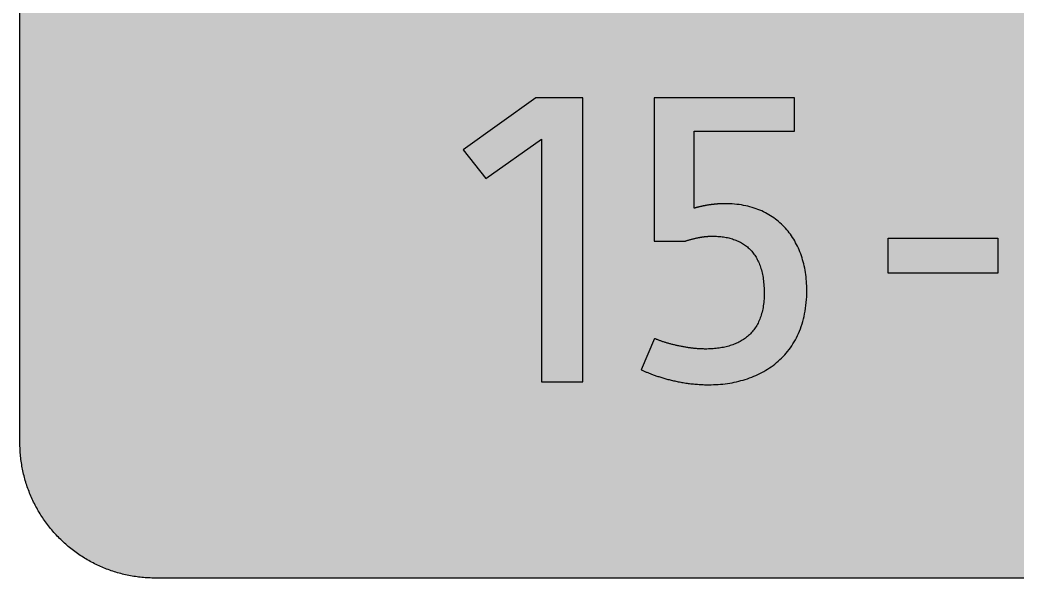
# Model space of a CAD drawing. Header units: millimetres. Extents: x 0 to 212, y 0 to 116.
# Drawn here: x 0.1 to 104, y 0.1 to 58.3 of the extents above; entities that cross this region are included whole.
import ezdxf

# ---------------------------------------------------------------- set-up
doc = ezdxf.new("R2010")
doc.units = ezdxf.units.MM

msp = doc.modelspace()

# ---------------------------------------------------------------- hatches: boundary and pattern name
for color, points in [(254, [(14.1633, 0.0536), (13.9878, 0.0533), (13.8125, 0.0559), (13.6373, 0.061), (13.462, 0.0686), (13.2893, 0.0787), (13.114, 0.0914), (12.9413, 0.1041), (12.7686, 0.1219), (12.5959, 0.1397), (12.4231, 0.16), (12.2504, 0.1829), (12.0777, 0.2057), (11.9075, 0.2337), (11.7373, 0.2616), (11.5672, 0.2921), (11.397, 0.3251), (11.2268, 0.3607), (11.0592, 0.3988), (10.8915, 0.4369), (10.7239, 0.4775), (10.5562, 0.5207), (10.3886, 0.5664), (10.2235, 0.6121), (10.0584, 0.6629), (9.8933, 0.7137), (9.7307, 0.7671), (9.5682, 0.8204), (9.4056, 0.8788), (9.2431, 0.9373), (9.083, 0.9982), (8.923, 1.0617), (8.763, 1.1252), (8.6055, 1.1938), (8.4455, 1.2624), (8.2906, 1.331), (8.1331, 1.4046), (7.9781, 1.4783), (7.8232, 1.5545), (7.6708, 1.6332), (7.5184, 1.7145), (7.366, 1.7958), (7.2161, 1.8796), (7.0663, 1.966), (6.919, 2.0523), (6.7716, 2.1438), (6.6243, 2.2352), (6.4795, 2.3266), (6.3348, 2.4232), (6.19, 2.5197), (6.0477, 2.6187), (5.908, 2.7178), (5.7683, 2.8194), (5.6286, 2.9235), (5.4915, 3.0302), (5.3543, 3.1369), (5.2197, 3.2461), (5.0851, 3.3579), (4.953, 3.4722), (4.8209, 3.5865), (4.6914, 3.7033), (4.5644, 3.8202), (4.4348, 3.9395), (4.3104, 4.0615), (4.1859, 4.1859), (4.0615, 4.3104), (3.9395, 4.4348), (3.8202, 4.5618), (3.7033, 4.6914), (3.5865, 4.8209), (3.4722, 4.953), (3.3579, 5.0851), (3.2487, 5.2197), (3.1369, 5.3543), (3.0302, 5.4915), (2.9235, 5.6286), (2.8194, 5.7683), (2.7178, 5.908), (2.6187, 6.0477), (2.5197, 6.19), (2.4232, 6.3348), (2.3266, 6.477), (2.2352, 6.6243), (2.1438, 6.7691), (2.0523, 6.919), (1.966, 7.0663), (1.8796, 7.2161), (1.7958, 7.366), (1.7145, 7.5184), (1.6332, 7.6708), (1.5545, 7.8232), (1.4783, 7.9781), (1.4046, 8.1331), (1.331, 8.2906), (1.2598, 8.4455), (1.1913, 8.603), (1.1252, 8.763), (1.0592, 8.923), (0.9982, 9.083), (0.9373, 9.2431), (0.8763, 9.4056), (0.8204, 9.5682), (0.7645, 9.7307), (0.7112, 9.8933), (0.6604, 10.0584), (0.6121, 10.2235), (0.5639, 10.3911), (0.5207, 10.5562), (0.4775, 10.7239), (0.4343, 10.8915), (0.3962, 11.0592), (0.3607, 11.2268), (0.3251, 11.397), (0.2921, 11.5672), (0.2616, 11.7373), (0.2311, 11.9075), (0.2057, 12.0802), (0.1803, 12.2504), (0.1575, 12.4231), (0.1372, 12.5959), (0.1194, 12.7686), (0.1041, 12.9413), (0.0889, 13.1166), (0.0787, 13.2893), (0.0686, 13.4645), (0.061, 13.6373), (0.0559, 13.8125), (0.0508, 13.9878), (0.0508, 14.163), (0.0522, 102.3592), (0.0508, 102.5322), (0.0559, 102.7074), (0.061, 102.8827), (0.0686, 103.058), (0.0787, 103.2307), (0.0889, 103.4059), (0.1041, 103.5787), (0.1194, 103.7514), (0.1372, 103.9241), (0.1575, 104.0968), (0.1803, 104.2695), (0.2057, 104.4423), (0.2311, 104.6124), (0.2616, 104.7826), (0.2921, 104.9528), (0.3251, 105.123), (0.3607, 105.2932), (0.3962, 105.4608), (0.4343, 105.6284), (0.4775, 105.7961), (0.5207, 105.9637), (0.5639, 106.1314), (0.6121, 106.2965), (0.6604, 106.4616), (0.7112, 106.6267), (0.7645, 106.7892), (0.8204, 106.9518), (0.8763, 107.1143), (0.9373, 107.2769), (0.9982, 107.4369), (1.0592, 107.5969), (1.1252, 107.757), (1.1913, 107.9144), (1.2598, 108.0745), (1.331, 108.2294), (1.4046, 108.3869), (1.4783, 108.5418), (1.5545, 108.6968), (1.6332, 108.8492), (1.7145, 109.0016), (1.7958, 109.154), (1.8796, 109.3038), (1.966, 109.4537), (2.0523, 109.601), (2.1438, 109.7483), (2.2352, 109.8956), (2.3266, 110.0404), (2.4232, 110.1852), (2.5197, 110.33), (2.6187, 110.4722), (2.7178, 110.6119), (2.8194, 110.7516), (2.9235, 110.8913), (3.0302, 111.0285), (3.1369, 111.1656), (3.2487, 111.3003), (3.3579, 111.4349), (3.4722, 111.567), (3.5865, 111.699), (3.7033, 111.8286), (3.8202, 111.9556), (3.9395, 112.0851), (4.0615, 112.2096), (4.1859, 112.334), (4.3104, 112.4585), (4.4348, 112.5804), (4.5644, 112.6998), (4.6914, 112.8166), (4.8209, 112.9335), (4.953, 113.0478), (5.0851, 113.1621), (5.2197, 113.2713), (5.3543, 113.3831), (5.4915, 113.4897), (5.6286, 113.5964), (5.7683, 113.7006), (5.908, 113.8022), (6.0477, 113.9012), (6.19, 114.0003), (6.3348, 114.0968), (6.4795, 114.1933), (6.6243, 114.2848), (6.7716, 114.3762), (6.919, 114.4676), (7.0663, 114.554), (7.2161, 114.6404), (7.366, 114.7242), (7.5184, 114.8055), (7.6708, 114.8867), (7.8232, 114.9655), (7.9781, 115.0417), (8.1331, 115.1153), (8.2906, 115.189), (8.4455, 115.2601), (8.6055, 115.3287), (8.763, 115.3947), (8.923, 115.4608), (9.083, 115.5217), (9.2431, 115.5827), (9.4056, 115.6437), (9.5682, 115.6995), (9.7307, 115.7554), (9.8933, 115.8088), (10.0584, 115.8596), (10.2235, 115.9078), (10.3886, 115.9561), (10.5562, 115.9993), (10.7239, 116.0424), (10.8915, 116.0856), (11.0592, 116.1237), (11.2268, 116.1593), (11.397, 116.1948), (11.5672, 116.2279), (11.7373, 116.2583), (11.9075, 116.2888), (12.0777, 116.3142), (12.2504, 116.3396), (12.4231, 116.3625), (12.5959, 116.3828), (12.7686, 116.4006), (12.9413, 116.4158), (13.114, 116.4311), (13.2893, 116.4412), (13.462, 116.4514), (13.6373, 116.459), (13.8125, 116.4641), (13.9878, 116.4692), (14.163, 116.4692), (197.6078, 116.4703), (197.7822, 116.4692), (197.9574, 116.4641), (198.1327, 116.459), (198.3054, 116.4514), (198.4807, 116.4412), (198.6534, 116.4311), (198.8287, 116.4158), (199.0014, 116.4006), (199.1741, 116.3828), (199.3468, 116.3625), (199.5195, 116.3396), (199.6897, 116.3142), (199.8624, 116.2888), (200.0326, 116.2583), (200.2028, 116.2279), (200.373, 116.1948), (200.5432, 116.1593), (200.7108, 116.1237), (200.8784, 116.0856), (201.0461, 116.0424), (201.2137, 115.9993), (201.3788, 115.9561), (201.5465, 115.9078), (201.7116, 115.8596), (201.8767, 115.8088), (202.0392, 115.7554), (202.2018, 115.6995), (202.3643, 115.6437), (202.5269, 115.5827), (202.6869, 115.5217), (202.8469, 115.4608), (203.007, 115.3947), (203.167, 115.3287), (203.3245, 115.2601), (203.4794, 115.189), (203.6369, 115.1153), (203.7918, 115.0417), (203.9468, 114.9655), (204.0992, 114.8867), (204.2516, 114.8055), (204.404, 114.7242), (204.5538, 114.6404), (204.7037, 114.554), (204.8535, 114.4676), (205.0009, 114.3762), (205.1456, 114.2848), (205.293, 114.1933), (205.4352, 114.0968), (205.58, 114.0003), (205.7222, 113.9012), (205.8619, 113.8022), (206.0016, 113.7006), (206.1413, 113.5964), (206.2785, 113.4897), (206.4156, 113.3831), (206.5503, 113.2713), (206.6849, 113.1621), (206.817, 113.0478), (206.949, 112.9335), (207.0786, 112.8166), (207.2081, 112.6998), (207.3351, 112.5804), (207.4596, 112.4585), (207.584, 112.334), (207.7085, 112.2096), (207.8304, 112.0851), (207.9498, 111.9556), (208.0666, 111.8286), (208.1835, 111.699), (208.2978, 111.567), (208.4121, 111.4349), (208.5238, 111.3003), (208.6331, 111.1656), (208.7397, 111.0285), (208.8464, 110.8913), (208.9506, 110.7516), (209.0522, 110.6119), (209.1512, 110.4722), (209.2503, 110.33), (209.3468, 110.1852), (209.4433, 110.0404), (209.5348, 109.8956), (209.6262, 109.7483), (209.7176, 109.601), (209.804, 109.4537), (209.8904, 109.3038), (209.9742, 109.154), (210.0555, 109.0016), (210.1367, 108.8492), (210.2155, 108.6968), (210.2917, 108.5418), (210.3653, 108.3869), (210.439, 108.2294), (210.5076, 108.0745), (210.5762, 107.9144), (210.6447, 107.757), (210.7082, 107.5969), (210.7717, 107.4369), (210.8327, 107.2769), (210.8911, 107.1143), (210.9495, 106.9518), (211.0029, 106.7892), (211.0562, 106.6267), (211.107, 106.4616), (211.1578, 106.2965), (211.2035, 106.1314), (211.2493, 105.9637), (211.2924, 105.7961), (211.3331, 105.6284), (211.3712, 105.4608), (211.4093, 105.2932), (211.4448, 105.123), (211.4779, 104.9528), (211.5083, 104.7826), (211.5363, 104.6124), (211.5642, 104.4423), (211.5871, 104.2695), (211.6099, 104.0968), (211.6303, 103.9241), (211.648, 103.7514), (211.6658, 103.5787), (211.6785, 103.4059), (211.6912, 103.2307), (211.7014, 103.058), (211.709, 102.8827), (211.7141, 102.7074), (211.7166, 102.5322), (211.7166, 102.3569), (211.7189, 14.1647), (211.7166, 13.9878), (211.7141, 13.8125), (211.709, 13.6373), (211.7014, 13.4645), (211.6912, 13.2893), (211.6785, 13.1166), (211.6658, 12.9413), (211.648, 12.7686), (211.6303, 12.5959), (211.6099, 12.4231), (211.5871, 12.2504), (211.5642, 12.0802), (211.5363, 11.9075), (211.5083, 11.7373), (211.4779, 11.5672), (211.4448, 11.397), (211.4093, 11.2268), (211.3712, 11.0592), (211.3331, 10.8915), (211.2924, 10.7239), (211.2493, 10.5562), (211.2035, 10.3911), (211.1578, 10.2235), (211.107, 10.0584), (211.0562, 9.8933), (211.0029, 9.7307), (210.9495, 9.5682), (210.8911, 9.4056), (210.8327, 9.2431), (210.7717, 9.083), (210.7082, 8.923), (210.6447, 8.763), (210.5762, 8.603), (210.5076, 8.4455), (210.439, 8.2906), (210.3653, 8.1331), (210.2917, 7.9781), (210.2155, 7.8232), (210.1367, 7.6708), (210.0555, 7.5184), (209.9742, 7.366), (209.8904, 7.2161), (209.804, 7.0663), (209.7176, 6.919), (209.6262, 6.7691), (209.5348, 6.6243), (209.4433, 6.477), (209.3468, 6.3348), (209.2503, 6.19), (209.1512, 6.0477), (209.0522, 5.908), (208.9506, 5.7683), (208.8464, 5.6286), (208.7397, 5.4915), (208.6331, 5.3543), (208.5238, 5.2197), (208.4121, 5.0851), (208.2978, 4.953), (208.1835, 4.8209), (208.0666, 4.6914), (207.9498, 4.5618), (207.8304, 4.4348), (207.7085, 4.3104), (207.584, 4.1859), (207.4596, 4.0615), (207.3351, 3.9395), (207.2081, 3.8202), (207.0786, 3.7033), (206.949, 3.5865), (206.817, 3.4722), (206.6849, 3.3579), (206.5503, 3.2461), (206.4156, 3.1369), (206.2785, 3.0302), (206.1413, 2.9235), (206.0016, 2.8194), (205.8619, 2.7178), (205.7222, 2.6187), (205.58, 2.5197), (205.4352, 2.4232), (205.293, 2.3266), (205.1456, 2.2352), (205.0009, 2.1438), (204.8535, 2.0523), (204.7037, 1.966), (204.5538, 1.8796), (204.404, 1.7958), (204.2516, 1.7145), (204.0992, 1.6332), (203.9468, 1.5545), (203.7918, 1.4783), (203.6369, 1.4046), (203.4794, 1.331), (203.3245, 1.2624), (203.167, 1.1938), (203.007, 1.1252), (202.8469, 1.0617), (202.6869, 0.9982), (202.5269, 0.9373), (202.3643, 0.8788), (202.2018, 0.8204), (202.0392, 0.7671), (201.8767, 0.7137), (201.7116, 0.6629), (201.5465, 0.6121), (201.3788, 0.5664), (201.2137, 0.5207), (201.0461, 0.4775), (200.8784, 0.4369), (200.7108, 0.3988), (200.5432, 0.3607), (200.373, 0.3251), (200.2028, 0.2921), (200.0326, 0.2616), (199.8624, 0.2337), (199.6897, 0.2057), (199.5195, 0.1829), (199.3468, 0.16), (199.1741, 0.1397), (199.0014, 0.1219), (198.8287, 0.1041), (198.6534, 0.0914), (198.4807, 0.0787), (198.3054, 0.0686), (198.1327, 0.061), (197.9574, 0.0559), (197.7822, 0.0533), (197.6069, 0.0533)]), (59, [(54.4089, 20.5147), (58.7266, 20.5147), (58.7266, 50.1481), (53.8166, 50.1481), (46.2386, 44.7294), (48.6089, 41.7227), (54.4089, 45.829)]), (59, [(80.7833, 46.6753), (80.7833, 50.1481), (66.1349, 50.1481), (66.1349, 35.2044), (69.3953, 35.2044), (69.4436, 35.2196), (69.4919, 35.2349), (69.5427, 35.2501), (69.5909, 35.2654), (69.6392, 35.2781), (69.6874, 35.2933), (69.7357, 35.3085), (69.784, 35.3212), (69.8322, 35.3365), (69.8805, 35.3492), (69.9287, 35.3619), (69.977, 35.3746), (70.0227, 35.3873), (70.071, 35.4), (70.1167, 35.4127), (70.165, 35.4254), (70.2107, 35.4355), (70.2564, 35.4482), (70.3021, 35.4584), (70.3478, 35.4711), (70.3936, 35.4813), (70.4393, 35.4914), (70.485, 35.5016), (70.5307, 35.5117), (70.5764, 35.5219), (70.6222, 35.5321), (70.6653, 35.5397), (70.7111, 35.5498), (70.7542, 35.5575), (70.7974, 35.5676), (70.8431, 35.5752), (70.8863, 35.5829), (70.9295, 35.5905), (70.9727, 35.5981), (71.0159, 35.6057), (71.059, 35.6133), (71.1022, 35.621), (71.1454, 35.626), (71.186, 35.6337), (71.2292, 35.6387), (71.2724, 35.6438), (71.313, 35.6514), (71.3562, 35.6565), (71.3969, 35.6616), (71.4375, 35.6667), (71.4781, 35.6692), (71.5188, 35.6743), (71.562, 35.6794), (71.6026, 35.6819), (71.6407, 35.687), (71.6813, 35.6895), (71.722, 35.6921), (71.7626, 35.6946), (71.8007, 35.6972), (71.8414, 35.6997), (71.8795, 35.7022), (71.9201, 35.7048), (71.9582, 35.7048), (71.9963, 35.7073), (72.0344, 35.7073), (72.0725, 35.7099), (72.1106, 35.7099), (72.1487, 35.7099), (72.1868, 35.7099), (72.3417, 35.7099), (72.4941, 35.7048), (72.644, 35.6997), (72.7913, 35.6895), (72.9386, 35.6794), (73.0834, 35.6641), (73.2282, 35.6489), (73.3679, 35.6286), (73.5076, 35.6083), (73.6448, 35.5829), (73.7794, 35.5549), (73.914, 35.527), (74.0461, 35.494), (74.1756, 35.4584), (74.3026, 35.4203), (74.4271, 35.3797), (74.5515, 35.3365), (74.6709, 35.2882), (74.7903, 35.24), (74.9071, 35.1866), (75.0214, 35.1307), (75.1357, 35.0749), (75.245, 35.0139), (75.3542, 34.9479), (75.4583, 34.8818), (75.5625, 34.8132), (75.6641, 34.7396), (75.7631, 34.6634), (75.8596, 34.5846), (75.9536, 34.5034), (76.0451, 34.417), (76.1365, 34.3281), (76.2229, 34.2367), (76.3067, 34.1427), (76.3905, 34.0462), (76.4692, 33.9446), (76.5454, 33.8404), (76.6216, 33.7337), (76.6928, 33.622), (76.7639, 33.5077), (76.8299, 33.3908), (76.8934, 33.2715), (76.9569, 33.147), (77.0153, 33.02), (77.0712, 32.8905), (77.1246, 32.7558), (77.1754, 32.6187), (77.2236, 32.4764), (77.2693, 32.3342), (77.3125, 32.1843), (77.3532, 32.0345), (77.3887, 31.8795), (77.4243, 31.7221), (77.4548, 31.5595), (77.4852, 31.3944), (77.5106, 31.2242), (77.5335, 31.0515), (77.5513, 30.8762), (77.5691, 30.6959), (77.5818, 30.513), (77.5919, 30.3251), (77.6021, 30.1346), (77.6046, 29.939), (77.6072, 29.7409), (77.6046, 29.5453), (77.5995, 29.3522), (77.5894, 29.1617), (77.5767, 28.9789), (77.5614, 28.796), (77.5411, 28.6207), (77.5157, 28.4455), (77.4903, 28.2753), (77.4573, 28.1102), (77.4243, 27.9476), (77.3862, 27.7876), (77.3455, 27.6327), (77.2998, 27.4828), (77.2541, 27.3329), (77.2033, 27.1907), (77.1474, 27.0485), (77.0915, 26.9113), (77.0306, 26.7767), (76.9671, 26.6471), (76.8985, 26.5201), (76.8299, 26.3957), (76.7563, 26.2763), (76.6801, 26.1595), (76.6013, 26.0452), (76.52, 25.9359), (76.4362, 25.8293), (76.3499, 25.7251), (76.2584, 25.6235), (76.167, 25.527), (76.0705, 25.433), (75.9714, 25.3416), (75.8723, 25.2527), (75.7682, 25.1689), (75.6615, 25.0876), (75.5523, 25.0088), (75.4431, 24.9326), (75.3288, 24.8615), (75.2119, 24.7904), (75.0951, 24.7244), (74.9732, 24.6609), (74.8513, 24.5999), (74.7243, 24.5415), (74.5973, 24.4856), (74.4677, 24.4348), (74.3356, 24.384), (74.201, 24.3383), (74.0664, 24.2926), (73.9267, 24.2519), (73.787, 24.2138), (73.6448, 24.1783), (73.5025, 24.1452), (73.3552, 24.1148), (73.2079, 24.0868), (73.058, 24.0614), (72.9056, 24.0386), (72.7532, 24.0182), (72.5983, 24.0005), (72.4408, 23.9827), (72.2833, 23.97), (72.1233, 23.9598), (71.9607, 23.9522), (71.7982, 23.9471), (71.6331, 23.942), (71.468, 23.942), (71.3816, 23.942), (71.2927, 23.9446), (71.2038, 23.9446), (71.1149, 23.9497), (71.0235, 23.9522), (70.9346, 23.9573), (70.8431, 23.9624), (70.7517, 23.9674), (70.6603, 23.9751), (70.5688, 23.9827), (70.4748, 23.9903), (70.3834, 24.0005), (70.2894, 24.0106), (70.198, 24.0208), (70.104, 24.0309), (70.01, 24.0411), (69.9186, 24.0538), (69.8246, 24.0665), (69.7306, 24.0817), (69.6366, 24.0944), (69.5452, 24.1097), (69.4512, 24.1249), (69.3598, 24.1402), (69.2658, 24.1554), (69.1744, 24.1732), (69.0804, 24.191), (68.9889, 24.2062), (68.8975, 24.2265), (68.8061, 24.2443), (68.7172, 24.2621), (68.6257, 24.2824), (68.5368, 24.3027), (68.4479, 24.3205), (68.359, 24.3408), (68.2727, 24.3637), (68.1838, 24.384), (68.0974, 24.4043), (68.0136, 24.4272), (67.9272, 24.45), (67.8434, 24.4704), (67.7596, 24.4932), (67.6783, 24.5161), (67.597, 24.5389), (67.5157, 24.5618), (67.437, 24.5847), (67.3583, 24.6101), (67.2821, 24.6329), (67.2059, 24.6558), (67.1322, 24.6812), (67.0585, 24.704), (66.9849, 24.7294), (66.9138, 24.7523), (66.8452, 24.7777), (66.7766, 24.8006), (66.708, 24.826), (66.6445, 24.8488), (66.5785, 24.8742), (66.5175, 24.8971), (66.4566, 24.9225), (66.3956, 24.9479), (66.3397, 24.9707), (66.2838, 24.9961), (66.228, 25.019), (66.1772, 25.0419), (64.7802, 21.7837), (64.8386, 21.7551), (64.9021, 21.7246), (64.9656, 21.6967), (65.0316, 21.6662), (65.1002, 21.6383), (65.1713, 21.6078), (65.2424, 21.5773), (65.3161, 21.5443), (65.3898, 21.5138), (65.4685, 21.4808), (65.5472, 21.4503), (65.6285, 21.4173), (65.7098, 21.3868), (65.7936, 21.3538), (65.88, 21.3208), (65.9663, 21.2877), (66.0552, 21.2547), (66.1467, 21.2217), (66.2407, 21.1887), (66.3346, 21.1557), (66.4286, 21.1226), (66.5277, 21.0922), (66.6267, 21.0591), (66.7258, 21.0261), (66.8274, 20.9931), (66.9315, 20.9626), (67.0357, 20.9296), (67.1424, 20.8991), (67.2516, 20.8686), (67.3608, 20.8382), (67.4726, 20.8077), (67.5843, 20.7772), (67.6986, 20.7467), (67.8129, 20.7188), (67.9298, 20.6908), (68.0466, 20.6604), (68.166, 20.635), (68.2879, 20.607), (68.4098, 20.5816), (68.5343, 20.5562), (68.6587, 20.5308), (68.7832, 20.5054), (68.9102, 20.4826), (69.0397, 20.4597), (69.1693, 20.4368), (69.3014, 20.4165), (69.4334, 20.3962), (69.5655, 20.3784), (69.7001, 20.3581), (69.8373, 20.3403), (69.9719, 20.3251), (70.1116, 20.3098), (70.2513, 20.2946), (70.391, 20.2819), (70.5307, 20.2692), (70.673, 20.259), (70.8177, 20.2489), (70.9625, 20.2413), (71.1073, 20.2336), (71.2546, 20.226), (71.4019, 20.2209), (71.5493, 20.2184), (71.6991, 20.2159), (71.849, 20.2159), (72.0928, 20.2184), (72.3367, 20.2235), (72.5805, 20.2336), (72.8218, 20.2489), (73.0631, 20.2692), (73.3044, 20.2921), (73.5432, 20.32), (73.7819, 20.353), (74.0207, 20.3911), (74.2569, 20.4318), (74.4906, 20.4775), (74.7243, 20.5283), (74.9554, 20.5816), (75.1865, 20.6426), (75.4151, 20.7061), (75.6412, 20.7747), (75.8647, 20.8483), (76.0857, 20.9245), (76.3067, 21.0083), (76.5226, 21.0947), (76.7385, 21.1887), (76.9493, 21.2852), (77.1601, 21.3868), (77.3659, 21.4935), (77.5691, 21.6052), (77.7697, 21.7221), (77.9678, 21.8415), (78.1609, 21.9685), (78.3514, 22.1005), (78.5393, 22.2352), (78.7222, 22.3774), (78.9026, 22.5247), (79.0778, 22.6746), (79.2505, 22.8321), (79.4207, 22.9921), (79.5833, 23.1597), (79.7433, 23.3324), (79.8982, 23.5102), (80.0506, 23.6906), (80.1954, 23.8785), (80.3377, 24.0716), (80.4748, 24.2697), (80.6069, 24.4754), (80.7339, 24.6837), (80.8558, 24.8996), (80.9727, 25.1181), (81.0844, 25.3441), (81.1886, 25.5753), (81.2902, 25.8115), (81.3841, 26.0528), (81.473, 26.3017), (81.5569, 26.5532), (81.6331, 26.8122), (81.7042, 27.0764), (81.7677, 27.3482), (81.8261, 27.6225), (81.8794, 27.9044), (81.9226, 28.1915), (81.9633, 28.4861), (81.9937, 28.7833), (82.0191, 29.0881), (82.0369, 29.4005), (82.0471, 29.7155), (82.0522, 30.038), (82.0496, 30.2844), (82.042, 30.5257), (82.0318, 30.767), (82.0141, 31.0058), (81.9963, 31.242), (81.9709, 31.4757), (81.9404, 31.7068), (81.9074, 31.9354), (81.8693, 32.1615), (81.8286, 32.385), (81.7804, 32.606), (81.7296, 32.8244), (81.6762, 33.0378), (81.6153, 33.2511), (81.5518, 33.462), (81.4832, 33.6677), (81.4121, 33.8709), (81.3359, 34.0741), (81.2546, 34.2697), (81.1682, 34.4653), (81.0793, 34.6558), (80.9854, 34.8437), (80.8888, 35.0291), (80.7872, 35.212), (80.6831, 35.3898), (80.5713, 35.5651), (80.457, 35.7353), (80.3402, 35.9029), (80.2183, 36.0655), (80.0913, 36.228), (79.9617, 36.383), (79.8297, 36.5354), (79.69, 36.6852), (79.5477, 36.83), (79.4029, 36.9722), (79.2531, 37.1069), (79.1007, 37.2415), (78.9432, 37.371), (78.7806, 37.4955), (78.6155, 37.6149), (78.4454, 37.7317), (78.2726, 37.8435), (78.0974, 37.9501), (77.917, 38.0543), (77.7316, 38.1508), (77.5437, 38.2448), (77.3532, 38.3362), (77.1576, 38.42), (76.9595, 38.5013), (76.7563, 38.575), (76.5505, 38.6461), (76.3397, 38.7121), (76.1263, 38.7706), (75.9079, 38.8264), (75.6869, 38.8772), (75.4634, 38.923), (75.2348, 38.9636), (75.0037, 38.9992), (74.77, 39.0296), (74.5312, 39.0525), (74.2874, 39.0728), (74.0435, 39.0855), (73.7946, 39.0957), (73.5432, 39.0982), (73.4949, 39.0982), (73.4466, 39.0957), (73.3984, 39.0957), (73.3501, 39.0957), (73.3019, 39.0931), (73.2511, 39.0931), (73.2028, 39.0906), (73.1545, 39.0906), (73.1037, 39.0881), (73.0555, 39.0855), (73.0047, 39.083), (72.9539, 39.0804), (72.9056, 39.0779), (72.8548, 39.0728), (72.804, 39.0703), (72.7532, 39.0652), (72.7024, 39.0627), (72.6516, 39.0576), (72.6008, 39.055), (72.55, 39.05), (72.4992, 39.0449), (72.4484, 39.0398), (72.3976, 39.0347), (72.3468, 39.0271), (72.2935, 39.022), (72.2427, 39.0169), (72.1919, 39.0093), (72.1411, 39.0042), (72.0877, 38.9966), (72.0369, 38.989), (71.9861, 38.9839), (71.9328, 38.9763), (71.882, 38.9687), (71.8312, 38.9611), (71.7779, 38.9534), (71.7271, 38.9433), (71.6763, 38.9357), (71.6255, 38.928), (71.5721, 38.9179), (71.5213, 38.9103), (71.4705, 38.9001), (71.4197, 38.8899), (71.3689, 38.8798), (71.3181, 38.8722), (71.2648, 38.862), (71.214, 38.8518), (71.1632, 38.8391), (71.1149, 38.829), (71.0641, 38.8188), (71.0133, 38.8087), (70.9625, 38.796), (70.9117, 38.7858), (70.8635, 38.7731), (70.8127, 38.7604), (70.7644, 38.7502), (70.7136, 38.7375), (70.6653, 38.7248), (70.6145, 38.7121), (70.5663, 38.6994), (70.518, 38.6867), (70.4698, 38.6715), (70.4215, 38.6588), (70.3732, 38.6461), (70.325, 38.6309), (70.327, 46.6753)]), (59, [(90.5192, 35.4993), (101.95, 35.4993), (101.95, 31.8587), (90.5192, 31.8587)])]:
    msp.add_hatch(color=color).paths.add_polyline_path(points)
h = msp.add_hatch(color=59)
h.paths.add_polyline_path([(14.1633, 3.5814), (13.8887, 3.5839), (13.6169, 3.5941), (13.3477, 3.6119), (13.081, 3.6347), (12.8143, 3.6652), (12.5501, 3.7008), (12.2885, 3.7465), (12.0294, 3.7948), (11.7729, 3.8506), (11.5164, 3.9141), (11.2649, 3.9827), (11.016, 4.0564), (10.7671, 4.1351), (10.5232, 4.2215), (10.2819, 4.3129), (10.0432, 4.412), (9.8069, 4.5161), (9.5733, 4.6228), (9.3447, 4.7371), (9.1186, 4.8565), (8.8951, 4.9809), (8.6741, 5.113), (8.4582, 5.2476), (8.2448, 5.3873), (8.0366, 5.5321), (7.8308, 5.682), (7.6276, 5.8369), (7.4295, 5.9969), (7.2365, 6.1595), (7.046, 6.3297), (6.8605, 6.5024), (6.6777, 6.6802), (6.5024, 6.8605), (6.3271, 7.046), (6.1595, 7.2365), (5.9969, 7.432), (5.8369, 7.6302), (5.682, 7.8308), (5.5321, 8.0366), (5.3873, 8.2448), (5.2451, 8.4582), (5.1105, 8.6741), (4.9809, 8.8951), (4.8565, 9.1186), (4.7371, 9.3447), (4.6228, 9.5758), (4.5136, 9.8069), (4.4094, 10.0432), (4.3129, 10.2819), (4.2215, 10.5232), (4.1351, 10.7696), (4.0538, 11.016), (3.9802, 11.2649), (3.9116, 11.5189), (3.8506, 11.7729), (3.7948, 12.0294), (3.744, 12.2911), (3.7008, 12.5527), (3.6627, 12.8143), (3.6322, 13.081), (3.6093, 13.3502), (3.5916, 13.6195), (3.5814, 13.8913), (3.5789, 14.163), (3.58, 102.3592), (3.5814, 102.6312), (3.5916, 102.903), (3.6093, 103.1723), (3.6322, 103.439), (3.6627, 103.7057), (3.7008, 103.9698), (3.744, 104.2314), (3.7948, 104.4905), (3.8506, 104.7471), (3.9116, 105.0036), (3.9802, 105.2551), (4.0538, 105.504), (4.1351, 105.7529), (4.2215, 105.9967), (4.3129, 106.238), (4.4094, 106.4768), (4.5136, 106.713), (4.6228, 106.9467), (4.7371, 107.1753), (4.8565, 107.4014), (4.9809, 107.6249), (5.1105, 107.8459), (5.2451, 108.0618), (5.3873, 108.2751), (5.5321, 108.4834), (5.682, 108.6891), (5.8369, 108.8923), (5.9969, 109.0905), (6.1595, 109.2835), (6.3271, 109.474), (6.5024, 109.6594), (6.6777, 109.8423), (6.8605, 110.0176), (7.046, 110.1928), (7.2365, 110.3605), (7.4295, 110.523), (7.6276, 110.683), (7.8308, 110.838), (8.0366, 110.9878), (8.2448, 111.1326), (8.4582, 111.2749), (8.6741, 111.4095), (8.8951, 111.539), (9.1186, 111.6635), (9.3447, 111.7829), (9.5733, 111.8972), (9.8069, 112.0064), (10.0432, 112.1105), (10.2819, 112.207), (10.5232, 112.2985), (10.7671, 112.3848), (11.016, 112.4661), (11.2649, 112.5398), (11.5164, 112.6084), (11.7729, 112.6693), (12.0294, 112.7252), (12.2885, 112.776), (12.5501, 112.8192), (12.8143, 112.8573), (13.081, 112.8878), (13.3477, 112.9106), (13.6169, 112.9284), (13.8887, 112.9386), (14.163, 112.9411), (197.6078, 112.9425), (197.8787, 112.9386), (198.1505, 112.9284), (198.4197, 112.9106), (198.689, 112.8878), (198.9557, 112.8573), (199.2173, 112.8192), (199.4789, 112.776), (199.7405, 112.7252), (199.9971, 112.6693), (200.2511, 112.6084), (200.5051, 112.5398), (200.754, 112.4661), (201.0004, 112.3848), (201.2467, 112.2985), (201.488, 112.207), (201.7268, 112.1105), (201.963, 112.0064), (202.1942, 111.8972), (202.4253, 111.7829), (202.6514, 111.6635), (202.8749, 111.539), (203.0959, 111.4095), (203.3118, 111.2749), (203.5251, 111.1326), (203.7334, 110.9878), (203.9391, 110.838), (204.1398, 110.683), (204.3379, 110.523), (204.5335, 110.3605), (204.724, 110.1928), (204.9094, 110.0176), (205.0898, 109.8423), (205.2676, 109.6594), (205.4403, 109.474), (205.6105, 109.2835), (205.773, 109.0905), (205.933, 108.8923), (206.088, 108.6891), (206.2378, 108.4834), (206.3826, 108.2751), (206.5223, 108.0618), (206.6569, 107.8459), (206.789, 107.6249), (206.9135, 107.4014), (207.0329, 107.1753), (207.1472, 106.9467), (207.2538, 106.713), (207.358, 106.4768), (207.457, 106.238), (207.5485, 105.9967), (207.6348, 105.7529), (207.7136, 105.504), (207.7872, 105.2551), (207.8558, 105.0036), (207.9193, 104.7471), (207.9752, 104.4905), (208.0235, 104.2314), (208.0692, 103.9698), (208.1047, 103.7057), (208.1352, 103.439), (208.1581, 103.1723), (208.1759, 102.903), (208.186, 102.6312), (208.1911, 102.3569), (208.1911, 14.1647), (208.186, 13.8913), (208.1759, 13.6195), (208.1581, 13.3502), (208.1352, 13.081), (208.1047, 12.8143), (208.0692, 12.5527), (208.0235, 12.2911), (207.9752, 12.0294), (207.9193, 11.7729), (207.8558, 11.5189), (207.7872, 11.2649), (207.7136, 11.016), (207.6348, 10.7696), (207.5485, 10.5232), (207.457, 10.2819), (207.358, 10.0432), (207.2538, 9.8069), (207.1472, 9.5758), (207.0329, 9.3447), (206.9135, 9.1186), (206.789, 8.8951), (206.6569, 8.6741), (206.5223, 8.4582), (206.3826, 8.2448), (206.2378, 8.0366), (206.088, 7.8308), (205.933, 7.6302), (205.773, 7.432), (205.6105, 7.2365), (205.4403, 7.046), (205.2676, 6.8605), (205.0898, 6.6802), (204.9094, 6.5024), (204.724, 6.3297), (204.5335, 6.1595), (204.3379, 5.9969), (204.1398, 5.8369), (203.9391, 5.682), (203.7334, 5.5321), (203.5251, 5.3873), (203.3118, 5.2476), (203.0959, 5.113), (202.8749, 4.9809), (202.6514, 4.8565), (202.4253, 4.7371), (202.1942, 4.6228), (201.963, 4.5161), (201.7268, 4.412), (201.488, 4.3129), (201.2467, 4.2215), (201.0004, 4.1351), (200.754, 4.0564), (200.5051, 3.9827), (200.2511, 3.9141), (199.9971, 3.8506), (199.7405, 3.7948), (199.4789, 3.7465), (199.2173, 3.7008), (198.9557, 3.6652), (198.689, 3.6347), (198.4197, 3.6119), (198.1505, 3.5941), (197.8787, 3.5839), (197.6069, 3.5789)])
h.paths.add_polyline_path([(14.1633, 8.8731), (14.0259, 8.8748), (13.8887, 8.8798), (13.7541, 8.8875), (13.622, 8.9002), (13.4874, 8.9154), (13.3553, 8.9332), (13.2258, 8.9535), (13.0962, 8.9789), (12.9667, 9.0068), (12.8397, 9.0373), (12.7127, 9.0729), (12.5882, 9.1084), (12.4663, 9.1491), (12.3419, 9.1923), (12.2225, 9.238), (12.1031, 9.2888), (11.9837, 9.3396), (11.8694, 9.3929), (11.7526, 9.4513), (11.6408, 9.5098), (11.5291, 9.5733), (11.4198, 9.6368), (11.3106, 9.7053), (11.2039, 9.7765), (11.0998, 9.8476), (10.9957, 9.9238), (10.8966, 10), (10.7975, 10.0787), (10.6985, 10.1625), (10.6045, 10.2464), (10.5105, 10.3327), (10.4216, 10.4216), (10.3327, 10.5131), (10.2464, 10.6045), (10.16, 10.701), (10.0787, 10.7975), (10, 10.8966), (9.9212, 10.9982), (9.8476, 11.0998), (9.7739, 11.2039), (9.7053, 11.3106), (9.6368, 11.4198), (9.5707, 11.5291), (9.5098, 11.6408), (9.4488, 11.7551), (9.3929, 11.8694), (9.337, 11.9863), (9.2862, 12.1031), (9.238, 12.2225), (9.1923, 12.3444), (9.1491, 12.4663), (9.1084, 12.5908), (9.0703, 12.7152), (9.0373, 12.8397), (9.0068, 12.9692), (8.9789, 13.0962), (8.9535, 13.2258), (8.9306, 13.3579), (8.9129, 13.4899), (8.8976, 13.622), (8.8849, 13.7566), (8.8773, 13.8913), (8.8722, 14.0259), (8.8697, 14.163), (8.8717, 102.3592), (8.8722, 102.4941), (8.8773, 102.6312), (8.8849, 102.7659), (8.8976, 102.8979), (8.9129, 103.0326), (8.9306, 103.1646), (8.9535, 103.2942), (8.9789, 103.4237), (9.0068, 103.5533), (9.0373, 103.6803), (9.0703, 103.8073), (9.1084, 103.9317), (9.1491, 104.0536), (9.1923, 104.1781), (9.238, 104.2975), (9.2862, 104.4169), (9.337, 104.5362), (9.3929, 104.6505), (9.4488, 104.7674), (9.5098, 104.8791), (9.5707, 104.9909), (9.6368, 105.1001), (9.7053, 105.2093), (9.7739, 105.316), (9.8476, 105.4202), (9.9212, 105.5243), (10, 105.6234), (10.0787, 105.7224), (10.16, 105.8215), (10.2464, 105.9155), (10.3327, 106.0094), (10.4216, 106.0983), (10.5105, 106.1872), (10.6045, 106.2736), (10.6985, 106.36), (10.7975, 106.4412), (10.8966, 106.52), (10.9957, 106.5987), (11.0998, 106.6724), (11.2039, 106.746), (11.3106, 106.8146), (11.4198, 106.8832), (11.5291, 106.9492), (11.6408, 107.0102), (11.7526, 107.0712), (11.8694, 107.127), (11.9837, 107.1829), (12.1031, 107.2337), (12.2225, 107.282), (12.3419, 107.3277), (12.4663, 107.3709), (12.5882, 107.4115), (12.7127, 107.4496), (12.8397, 107.4826), (12.9667, 107.5131), (13.0962, 107.5411), (13.2258, 107.5665), (13.3553, 107.5893), (13.4874, 107.6071), (13.622, 107.6223), (13.7541, 107.635), (13.8887, 107.6427), (14.0259, 107.6477), (14.163, 107.6503), (197.6078, 107.6508), (197.7441, 107.6477), (197.8787, 107.6427), (198.0133, 107.635), (198.1479, 107.6223), (198.28, 107.6071), (198.4121, 107.5893), (198.5442, 107.5665), (198.6737, 107.5411), (198.8007, 107.5131), (198.9303, 107.4826), (199.0547, 107.4496), (199.1792, 107.4115), (199.3036, 107.3709), (199.4256, 107.3277), (199.5475, 107.282), (199.6669, 107.2337), (199.7837, 107.1829), (199.9005, 107.127), (200.0148, 107.0712), (200.1291, 107.0102), (200.2409, 106.9492), (200.3501, 106.8832), (200.4593, 106.8146), (200.566, 106.746), (200.6702, 106.6724), (200.7718, 106.5987), (200.8734, 106.52), (200.9724, 106.4412), (201.0689, 106.36), (201.1655, 106.2736), (201.2569, 106.1872), (201.3483, 106.0983), (201.4372, 106.0094), (201.5236, 105.9155), (201.6074, 105.8215), (201.6912, 105.7224), (201.77, 105.6234), (201.8462, 105.5243), (201.9224, 105.4202), (201.9935, 105.316), (202.0646, 105.2093), (202.1332, 105.1001), (202.1967, 104.9909), (202.2602, 104.8791), (202.3186, 104.7674), (202.377, 104.6505), (202.4304, 104.5362), (202.4812, 104.4169), (202.532, 104.2975), (202.5777, 104.1781), (202.6209, 104.0536), (202.6615, 103.9317), (202.6971, 103.8073), (202.7326, 103.6803), (202.7631, 103.5533), (202.7911, 103.4237), (202.8165, 103.2942), (202.8368, 103.1646), (202.8546, 103.0326), (202.8698, 102.8979), (202.8825, 102.7659), (202.8901, 102.6312), (202.8952, 102.4941), (202.8977, 102.3569), (202.8994, 14.1647), (202.8952, 14.0259), (202.8901, 13.8913), (202.8825, 13.7566), (202.8698, 13.622), (202.8546, 13.4899), (202.8368, 13.3579), (202.8165, 13.2258), (202.7911, 13.0962), (202.7631, 12.9692), (202.7326, 12.8397), (202.6971, 12.7152), (202.6615, 12.5908), (202.6209, 12.4663), (202.5777, 12.3444), (202.532, 12.2225), (202.4812, 12.1031), (202.4304, 11.9863), (202.377, 11.8694), (202.3186, 11.7551), (202.2602, 11.6408), (202.1967, 11.5291), (202.1332, 11.4198), (202.0646, 11.3106), (201.9935, 11.2039), (201.9224, 11.0998), (201.8462, 10.9982), (201.77, 10.8966), (201.6912, 10.7975), (201.6074, 10.701), (201.5236, 10.6045), (201.4372, 10.5131), (201.3483, 10.4216), (201.2569, 10.3327), (201.1655, 10.2464), (201.0689, 10.1625), (200.9724, 10.0787), (200.8734, 10), (200.7718, 9.9238), (200.6702, 9.8476), (200.566, 9.7765), (200.4593, 9.7053), (200.3501, 9.6368), (200.2409, 9.5733), (200.1291, 9.5098), (200.0148, 9.4513), (199.9005, 9.3929), (199.7837, 9.3396), (199.6669, 9.2888), (199.5475, 9.238), (199.4256, 9.1923), (199.3036, 9.1491), (199.1792, 9.1084), (199.0547, 9.0729), (198.9303, 9.0373), (198.8007, 9.0068), (198.6737, 8.9789), (198.5442, 8.9535), (198.4121, 8.9332), (198.28, 8.9154), (198.1479, 8.9002), (198.0133, 8.8875), (197.8787, 8.8798), (197.7441, 8.8748), (197.6069, 8.8722)], flags=16)

# ---------------------------------------------------------------- linework, layer by layer
at = {"color": 254}
for points in [[(14.1633, 0.0536), (13.9878, 0.0533), (13.8125, 0.0559), (13.6373, 0.061), (13.462, 0.0686), (13.2893, 0.0787), (13.114, 0.0914), (12.9413, 0.1041), (12.7686, 0.1219), (12.5959, 0.1397), (12.4231, 0.16), (12.2504, 0.1829), (12.0777, 0.2057), (11.9075, 0.2337), (11.7373, 0.2616), (11.5672, 0.2921), (11.397, 0.3251), (11.2268, 0.3607), (11.0592, 0.3988), (10.8915, 0.4369), (10.7239, 0.4775), (10.5562, 0.5207), (10.3886, 0.5664), (10.2235, 0.6121), (10.0584, 0.6629), (9.8933, 0.7137), (9.7307, 0.7671), (9.5682, 0.8204), (9.4056, 0.8788), (9.2431, 0.9373), (9.083, 0.9982), (8.923, 1.0617), (8.763, 1.1252), (8.6055, 1.1938), (8.4455, 1.2624), (8.2906, 1.331), (8.1331, 1.4046), (7.9781, 1.4783), (7.8232, 1.5545), (7.6708, 1.6332), (7.5184, 1.7145), (7.366, 1.7958), (7.2161, 1.8796), (7.0663, 1.966), (6.919, 2.0523), (6.7716, 2.1438), (6.6243, 2.2352), (6.4795, 2.3266), (6.3348, 2.4232), (6.19, 2.5197), (6.0477, 2.6187), (5.908, 2.7178), (5.7683, 2.8194), (5.6286, 2.9235), (5.4915, 3.0302), (5.3543, 3.1369), (5.2197, 3.2461), (5.0851, 3.3579), (4.953, 3.4722), (4.8209, 3.5865), (4.6914, 3.7033), (4.5644, 3.8202), (4.4348, 3.9395), (4.3104, 4.0615), (4.1859, 4.1859), (4.0615, 4.3104), (3.9395, 4.4348), (3.8202, 4.5618), (3.7033, 4.6914), (3.5865, 4.8209), (3.4722, 4.953), (3.3579, 5.0851), (3.2487, 5.2197), (3.1369, 5.3543), (3.0302, 5.4915), (2.9235, 5.6286), (2.8194, 5.7683), (2.7178, 5.908), (2.6187, 6.0477), (2.5197, 6.19), (2.4232, 6.3348), (2.3266, 6.477), (2.2352, 6.6243), (2.1438, 6.7691), (2.0523, 6.919), (1.966, 7.0663), (1.8796, 7.2161), (1.7958, 7.366), (1.7145, 7.5184), (1.6332, 7.6708), (1.5545, 7.8232), (1.4783, 7.9781), (1.4046, 8.1331), (1.331, 8.2906), (1.2598, 8.4455), (1.1913, 8.603), (1.1252, 8.763), (1.0592, 8.923), (0.9982, 9.083), (0.9373, 9.2431), (0.8763, 9.4056), (0.8204, 9.5682), (0.7645, 9.7307), (0.7112, 9.8933), (0.6604, 10.0584), (0.6121, 10.2235), (0.5639, 10.3911), (0.5207, 10.5562), (0.4775, 10.7239), (0.4343, 10.8915), (0.3962, 11.0592), (0.3607, 11.2268), (0.3251, 11.397), (0.2921, 11.5672), (0.2616, 11.7373), (0.2311, 11.9075), (0.2057, 12.0802), (0.1803, 12.2504), (0.1575, 12.4231), (0.1372, 12.5959), (0.1194, 12.7686), (0.1041, 12.9413), (0.0889, 13.1166), (0.0787, 13.2893), (0.0686, 13.4645), (0.061, 13.6373), (0.0559, 13.8125), (0.0508, 13.9878), (0.0508, 14.163), (0.0522, 102.3592)], [(197.6069, 0.0533), (14.1633, 0.0536)]]:
    msp.add_lwpolyline(points, dxfattribs=at)
at = {"color": 59}
for points in [[(54.4089, 20.5147), (58.7266, 20.5147), (58.7266, 50.1481), (53.8166, 50.1481), (46.2386, 44.7294), (48.6089, 41.7227), (54.4089, 45.829), (54.4089, 20.5147)], [(80.7833, 46.6753), (80.7833, 50.1481), (66.1349, 50.1481), (66.1349, 35.2044), (69.3953, 35.2044), (69.4436, 35.2196), (69.4919, 35.2349), (69.5427, 35.2501), (69.5909, 35.2654), (69.6392, 35.2781), (69.6874, 35.2933), (69.7357, 35.3085), (69.784, 35.3212), (69.8322, 35.3365), (69.8805, 35.3492), (69.9287, 35.3619), (69.977, 35.3746), (70.0227, 35.3873), (70.071, 35.4), (70.1167, 35.4127), (70.165, 35.4254), (70.2107, 35.4355), (70.2564, 35.4482), (70.3021, 35.4584), (70.3478, 35.4711), (70.3936, 35.4813), (70.4393, 35.4914), (70.485, 35.5016), (70.5307, 35.5117), (70.5764, 35.5219), (70.6222, 35.5321), (70.6653, 35.5397), (70.7111, 35.5498), (70.7542, 35.5575), (70.7974, 35.5676), (70.8431, 35.5752), (70.8863, 35.5829), (70.9295, 35.5905), (70.9727, 35.5981), (71.0159, 35.6057), (71.059, 35.6133), (71.1022, 35.621), (71.1454, 35.626), (71.186, 35.6337), (71.2292, 35.6387), (71.2724, 35.6438), (71.313, 35.6514), (71.3562, 35.6565), (71.3969, 35.6616), (71.4375, 35.6667), (71.4781, 35.6692), (71.5188, 35.6743), (71.562, 35.6794), (71.6026, 35.6819), (71.6407, 35.687), (71.6813, 35.6895), (71.722, 35.6921), (71.7626, 35.6946), (71.8007, 35.6972), (71.8414, 35.6997), (71.8795, 35.7022), (71.9201, 35.7048), (71.9582, 35.7048), (71.9963, 35.7073), (72.0344, 35.7073), (72.0725, 35.7099), (72.1106, 35.7099), (72.1487, 35.7099), (72.1868, 35.7099), (72.3417, 35.7099), (72.4941, 35.7048), (72.644, 35.6997), (72.7913, 35.6895), (72.9386, 35.6794), (73.0834, 35.6641), (73.2282, 35.6489), (73.3679, 35.6286), (73.5076, 35.6083), (73.6448, 35.5829), (73.7794, 35.5549), (73.914, 35.527), (74.0461, 35.494), (74.1756, 35.4584), (74.3026, 35.4203), (74.4271, 35.3797), (74.5515, 35.3365), (74.6709, 35.2882), (74.7903, 35.24), (74.9071, 35.1866), (75.0214, 35.1307), (75.1357, 35.0749), (75.245, 35.0139), (75.3542, 34.9479), (75.4583, 34.8818), (75.5625, 34.8132), (75.6641, 34.7396), (75.7631, 34.6634), (75.8596, 34.5846), (75.9536, 34.5034), (76.0451, 34.417), (76.1365, 34.3281), (76.2229, 34.2367), (76.3067, 34.1427), (76.3905, 34.0462), (76.4692, 33.9446), (76.5454, 33.8404), (76.6216, 33.7337), (76.6928, 33.622), (76.7639, 33.5077), (76.8299, 33.3908), (76.8934, 33.2715), (76.9569, 33.147), (77.0153, 33.02), (77.0712, 32.8905), (77.1246, 32.7558), (77.1754, 32.6187), (77.2236, 32.4764), (77.2693, 32.3342), (77.3125, 32.1843), (77.3532, 32.0345), (77.3887, 31.8795), (77.4243, 31.7221), (77.4548, 31.5595), (77.4852, 31.3944), (77.5106, 31.2242), (77.5335, 31.0515), (77.5513, 30.8762), (77.5691, 30.6959), (77.5818, 30.513), (77.5919, 30.3251), (77.6021, 30.1346), (77.6046, 29.939), (77.6072, 29.7409), (77.6046, 29.5453), (77.5995, 29.3522), (77.5894, 29.1617), (77.5767, 28.9789), (77.5614, 28.796), (77.5411, 28.6207), (77.5157, 28.4455), (77.4903, 28.2753), (77.4573, 28.1102), (77.4243, 27.9476), (77.3862, 27.7876), (77.3455, 27.6327), (77.2998, 27.4828), (77.2541, 27.3329), (77.2033, 27.1907), (77.1474, 27.0485), (77.0915, 26.9113), (77.0306, 26.7767), (76.9671, 26.6471), (76.8985, 26.5201), (76.8299, 26.3957), (76.7563, 26.2763), (76.6801, 26.1595), (76.6013, 26.0452), (76.52, 25.9359), (76.4362, 25.8293), (76.3499, 25.7251), (76.2584, 25.6235), (76.167, 25.527), (76.0705, 25.433), (75.9714, 25.3416), (75.8723, 25.2527), (75.7682, 25.1689), (75.6615, 25.0876), (75.5523, 25.0088), (75.4431, 24.9326), (75.3288, 24.8615), (75.2119, 24.7904), (75.0951, 24.7244), (74.9732, 24.6609), (74.8513, 24.5999), (74.7243, 24.5415), (74.5973, 24.4856), (74.4677, 24.4348), (74.3356, 24.384), (74.201, 24.3383), (74.0664, 24.2926), (73.9267, 24.2519), (73.787, 24.2138), (73.6448, 24.1783), (73.5025, 24.1452), (73.3552, 24.1148), (73.2079, 24.0868), (73.058, 24.0614), (72.9056, 24.0386), (72.7532, 24.0182), (72.5983, 24.0005), (72.4408, 23.9827), (72.2833, 23.97), (72.1233, 23.9598), (71.9607, 23.9522), (71.7982, 23.9471), (71.6331, 23.942), (71.468, 23.942), (71.3816, 23.942), (71.2927, 23.9446), (71.2038, 23.9446), (71.1149, 23.9497), (71.0235, 23.9522), (70.9346, 23.9573), (70.8431, 23.9624), (70.7517, 23.9674), (70.6603, 23.9751), (70.5688, 23.9827), (70.4748, 23.9903), (70.3834, 24.0005), (70.2894, 24.0106), (70.198, 24.0208), (70.104, 24.0309), (70.01, 24.0411), (69.9186, 24.0538), (69.8246, 24.0665), (69.7306, 24.0817), (69.6366, 24.0944), (69.5452, 24.1097), (69.4512, 24.1249), (69.3598, 24.1402), (69.2658, 24.1554), (69.1744, 24.1732), (69.0804, 24.191), (68.9889, 24.2062), (68.8975, 24.2265), (68.8061, 24.2443), (68.7172, 24.2621), (68.6257, 24.2824), (68.5368, 24.3027), (68.4479, 24.3205), (68.359, 24.3408), (68.2727, 24.3637), (68.1838, 24.384), (68.0974, 24.4043), (68.0136, 24.4272), (67.9272, 24.45), (67.8434, 24.4704), (67.7596, 24.4932), (67.6783, 24.5161), (67.597, 24.5389), (67.5157, 24.5618), (67.437, 24.5847), (67.3583, 24.6101), (67.2821, 24.6329), (67.2059, 24.6558), (67.1322, 24.6812), (67.0585, 24.704), (66.9849, 24.7294), (66.9138, 24.7523), (66.8452, 24.7777), (66.7766, 24.8006), (66.708, 24.826), (66.6445, 24.8488), (66.5785, 24.8742), (66.5175, 24.8971), (66.4566, 24.9225), (66.3956, 24.9479), (66.3397, 24.9707), (66.2838, 24.9961), (66.228, 25.019), (66.1772, 25.0419), (64.7802, 21.7837), (64.8386, 21.7551), (64.9021, 21.7246), (64.9656, 21.6967), (65.0316, 21.6662), (65.1002, 21.6383), (65.1713, 21.6078), (65.2424, 21.5773), (65.3161, 21.5443), (65.3898, 21.5138), (65.4685, 21.4808), (65.5472, 21.4503), (65.6285, 21.4173), (65.7098, 21.3868), (65.7936, 21.3538), (65.88, 21.3208), (65.9663, 21.2877), (66.0552, 21.2547), (66.1467, 21.2217), (66.2407, 21.1887), (66.3346, 21.1557), (66.4286, 21.1226), (66.5277, 21.0922), (66.6267, 21.0591), (66.7258, 21.0261), (66.8274, 20.9931), (66.9315, 20.9626), (67.0357, 20.9296), (67.1424, 20.8991), (67.2516, 20.8686), (67.3608, 20.8382), (67.4726, 20.8077), (67.5843, 20.7772), (67.6986, 20.7467), (67.8129, 20.7188), (67.9298, 20.6908), (68.0466, 20.6604), (68.166, 20.635), (68.2879, 20.607), (68.4098, 20.5816), (68.5343, 20.5562), (68.6587, 20.5308), (68.7832, 20.5054), (68.9102, 20.4826), (69.0397, 20.4597), (69.1693, 20.4368), (69.3014, 20.4165), (69.4334, 20.3962), (69.5655, 20.3784), (69.7001, 20.3581), (69.8373, 20.3403), (69.9719, 20.3251), (70.1116, 20.3098), (70.2513, 20.2946), (70.391, 20.2819), (70.5307, 20.2692), (70.673, 20.259), (70.8177, 20.2489), (70.9625, 20.2413), (71.1073, 20.2336), (71.2546, 20.226), (71.4019, 20.2209), (71.5493, 20.2184), (71.6991, 20.2159), (71.849, 20.2159), (72.0928, 20.2184), (72.3367, 20.2235), (72.5805, 20.2336), (72.8218, 20.2489), (73.0631, 20.2692), (73.3044, 20.2921), (73.5432, 20.32), (73.7819, 20.353), (74.0207, 20.3911), (74.2569, 20.4318), (74.4906, 20.4775), (74.7243, 20.5283), (74.9554, 20.5816), (75.1865, 20.6426), (75.4151, 20.7061), (75.6412, 20.7747), (75.8647, 20.8483), (76.0857, 20.9245), (76.3067, 21.0083), (76.5226, 21.0947), (76.7385, 21.1887), (76.9493, 21.2852), (77.1601, 21.3868), (77.3659, 21.4935), (77.5691, 21.6052), (77.7697, 21.7221), (77.9678, 21.8415), (78.1609, 21.9685), (78.3514, 22.1005), (78.5393, 22.2352), (78.7222, 22.3774), (78.9026, 22.5247), (79.0778, 22.6746), (79.2505, 22.8321), (79.4207, 22.9921), (79.5833, 23.1597), (79.7433, 23.3324), (79.8982, 23.5102), (80.0506, 23.6906), (80.1954, 23.8785), (80.3377, 24.0716), (80.4748, 24.2697), (80.6069, 24.4754), (80.7339, 24.6837), (80.8558, 24.8996), (80.9727, 25.1181), (81.0844, 25.3441), (81.1886, 25.5753), (81.2902, 25.8115), (81.3841, 26.0528), (81.473, 26.3017), (81.5569, 26.5532), (81.6331, 26.8122), (81.7042, 27.0764), (81.7677, 27.3482), (81.8261, 27.6225), (81.8794, 27.9044), (81.9226, 28.1915), (81.9633, 28.4861), (81.9937, 28.7833), (82.0191, 29.0881), (82.0369, 29.4005), (82.0471, 29.7155), (82.0522, 30.038), (82.0496, 30.2844), (82.042, 30.5257), (82.0318, 30.767), (82.0141, 31.0058), (81.9963, 31.242), (81.9709, 31.4757), (81.9404, 31.7068), (81.9074, 31.9354), (81.8693, 32.1615), (81.8286, 32.385), (81.7804, 32.606), (81.7296, 32.8244), (81.6762, 33.0378), (81.6153, 33.2511), (81.5518, 33.462), (81.4832, 33.6677), (81.4121, 33.8709), (81.3359, 34.0741), (81.2546, 34.2697), (81.1682, 34.4653), (81.0793, 34.6558), (80.9854, 34.8437), (80.8888, 35.0291), (80.7872, 35.212), (80.6831, 35.3898), (80.5713, 35.5651), (80.457, 35.7353), (80.3402, 35.9029), (80.2183, 36.0655), (80.0913, 36.228), (79.9617, 36.383), (79.8297, 36.5354), (79.69, 36.6852), (79.5477, 36.83), (79.4029, 36.9722), (79.2531, 37.1069), (79.1007, 37.2415), (78.9432, 37.371), (78.7806, 37.4955), (78.6155, 37.6149), (78.4454, 37.7317), (78.2726, 37.8435), (78.0974, 37.9501), (77.917, 38.0543), (77.7316, 38.1508), (77.5437, 38.2448), (77.3532, 38.3362), (77.1576, 38.42), (76.9595, 38.5013), (76.7563, 38.575), (76.5505, 38.6461), (76.3397, 38.7121), (76.1263, 38.7706), (75.9079, 38.8264), (75.6869, 38.8772), (75.4634, 38.923), (75.2348, 38.9636), (75.0037, 38.9992), (74.77, 39.0296), (74.5312, 39.0525), (74.2874, 39.0728), (74.0435, 39.0855), (73.7946, 39.0957), (73.5432, 39.0982), (73.4949, 39.0982), (73.4466, 39.0957), (73.3984, 39.0957), (73.3501, 39.0957), (73.3019, 39.0931), (73.2511, 39.0931), (73.2028, 39.0906), (73.1545, 39.0906), (73.1037, 39.0881), (73.0555, 39.0855), (73.0047, 39.083), (72.9539, 39.0804), (72.9056, 39.0779), (72.8548, 39.0728), (72.804, 39.0703), (72.7532, 39.0652), (72.7024, 39.0627), (72.6516, 39.0576), (72.6008, 39.055), (72.55, 39.05), (72.4992, 39.0449), (72.4484, 39.0398), (72.3976, 39.0347), (72.3468, 39.0271), (72.2935, 39.022), (72.2427, 39.0169), (72.1919, 39.0093), (72.1411, 39.0042), (72.0877, 38.9966), (72.0369, 38.989), (71.9861, 38.9839), (71.9328, 38.9763), (71.882, 38.9687), (71.8312, 38.9611), (71.7779, 38.9534), (71.7271, 38.9433), (71.6763, 38.9357), (71.6255, 38.928), (71.5721, 38.9179), (71.5213, 38.9103), (71.4705, 38.9001), (71.4197, 38.8899), (71.3689, 38.8798), (71.3181, 38.8722), (71.2648, 38.862), (71.214, 38.8518), (71.1632, 38.8391), (71.1149, 38.829), (71.0641, 38.8188), (71.0133, 38.8087), (70.9625, 38.796), (70.9117, 38.7858), (70.8635, 38.7731), (70.8127, 38.7604), (70.7644, 38.7502), (70.7136, 38.7375), (70.6653, 38.7248), (70.6145, 38.7121), (70.5663, 38.6994), (70.518, 38.6867), (70.4698, 38.6715), (70.4215, 38.6588), (70.3732, 38.6461), (70.325, 38.6309), (70.327, 46.6753), (80.7833, 46.6753)], [(90.5192, 35.4993), (101.95, 35.4993), (101.95, 31.8587), (90.5192, 31.8587), (90.5192, 35.4993)]]:
    msp.add_lwpolyline(points, dxfattribs=at)

doc.saveas('drawing.dxf')
